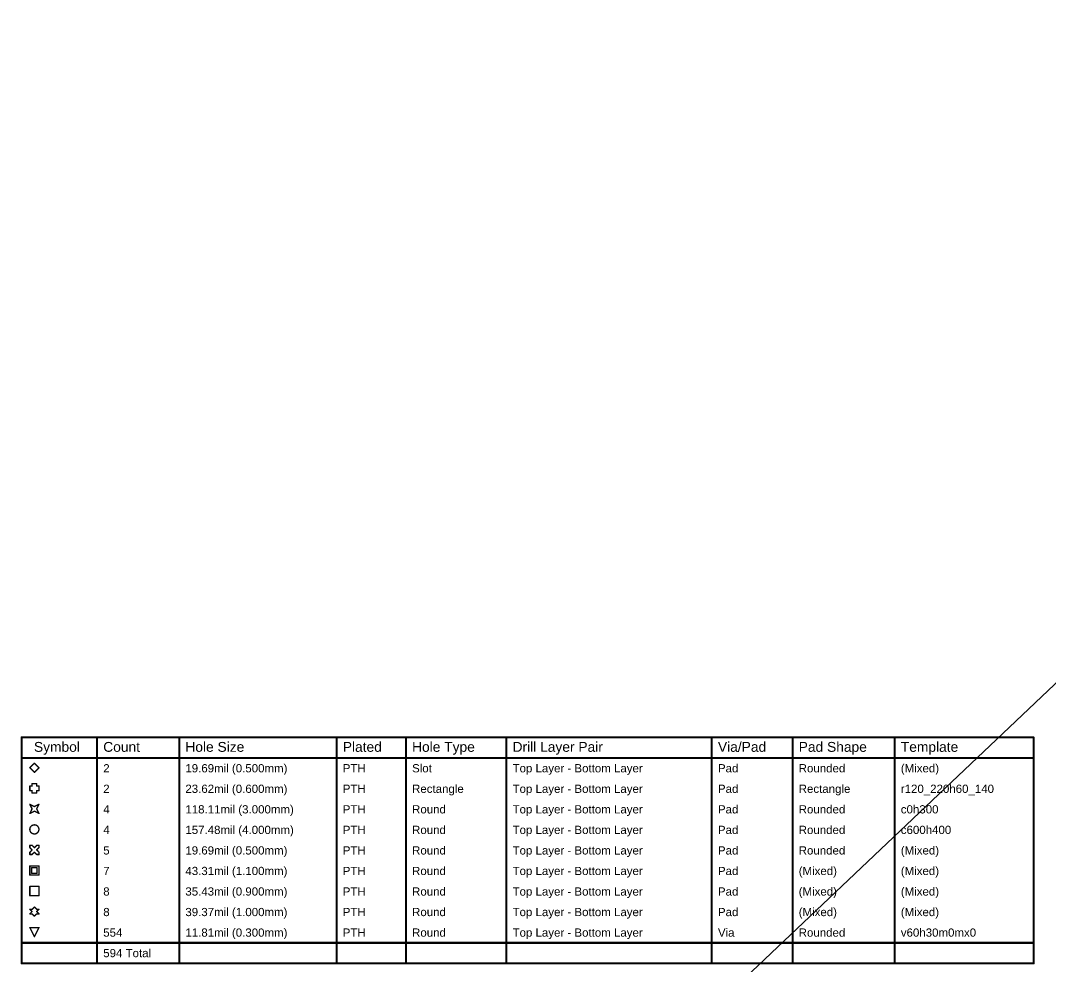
# Model space of a CAD drawing. Header units: inches. Extents: x 0 to 5359, y 0 to 5098.
# Drawn here: x 0.2 to 191.2, y 143.1 to 318.5 of the extents above; entities that cross this region are included whole.
import ezdxf

# ---------------------------------------------------------------- set-up
doc = ezdxf.new("R2010")
doc.units = ezdxf.units.IN
doc.layers.add('Drill Drawing', color=1, linetype='Continuous')
doc.layers.add('Top Solder', color=216, linetype='Continuous')
doc.styles.add('Arial', font='', dxfattribs={"height": 0.2})
doc.styles.get('Arial').set_extended_font_data('Arial')

# ---------------------------------------------------------------- blocks, each defined once
blk = doc.blocks.new('EC21EFA_512_STD_54')
at = {"layer": 'Top Solder'}
blk.add_line((-7.12, 8.02), (5006.16, -5275.81), dxfattribs=at)

msp = doc.modelspace()

# ---------------------------------------------------------------- linework, layer by layer
at = {"layer": 'Drill Drawing'}
for points in [[(0.39, 185.55, 0.381, 0.381, 0), (188.1, 185.55, 0.381, 0.381, 0)], [(0.39, 143.64, 0.381, 0.381, 0), (0.39, 185.55, 0.381, 0.381, 0)], [(14.38, 143.64, 0.381, 0.381, 0), (14.38, 185.55, 0.381, 0.381, 0)], [(29.62, 143.64, 0.381, 0.381, 0), (29.62, 185.55, 0.381, 0.381, 0)], [(58.82, 143.64, 0.381, 0.381, 0), (58.82, 185.55, 0.381, 0.381, 0)], [(71.67, 143.64, 0.381, 0.381, 0), (71.67, 185.55, 0.381, 0.381, 0)], [(90.31, 143.64, 0.381, 0.381, 0), (90.31, 185.55, 0.381, 0.381, 0)], [(128.4, 143.64, 0.381, 0.381, 0), (128.4, 185.55, 0.381, 0.381, 0)], [(143.38, 143.64, 0.381, 0.381, 0), (143.38, 185.55, 0.381, 0.381, 0)], [(162.32, 143.64, 0.381, 0.381, 0), (162.32, 185.55, 0.381, 0.381, 0)], [(188.1, 143.64, 0.381, 0.381, 0), (188.1, 185.55, 0.381, 0.381, 0)], [(0.39, 181.74, 0.381, 0.381, 0), (188.1, 181.74, 0.381, 0.381, 0)], [(1.91, 179.92, 0.254, 0.254, 0), (2.76, 180.76, 0.254, 0.254, 0)], [(1.91, 179.92, 0.254, 0.254, 0), (2.76, 179.07, 0.254, 0.254, 0)], [(2.76, 180.76, 0.254, 0.254, 0), (3.6, 179.92, 0.254, 0.254, 0)], [(2.76, 179.07, 0.254, 0.254, 0), (3.6, 179.92, 0.254, 0.254, 0)], [(1.91, 175.68, 0.254, 0.254, 0), (1.91, 176.53, 0.254, 0.254, 0)], [(1.91, 176.53, 0.254, 0.254, 0), (2.33, 176.53, 0.254, 0.254, 0)], [(1.91, 175.68, 0.254, 0.254, 0), (2.33, 175.68, 0.254, 0.254, 0)], [(2.33, 176.53, 0.254, 0.254, 0), (2.33, 176.95, 0.254, 0.254, 0)], [(2.33, 176.95, 0.254, 0.254, 0), (3.18, 176.95, 0.254, 0.254, 0)], [(2.33, 175.26, 0.254, 0.254, 0), (2.33, 175.68, 0.254, 0.254, 0)], [(3.18, 176.53, 0.254, 0.254, 0), (3.18, 176.95, 0.254, 0.254, 0)], [(3.18, 176.53, 0.254, 0.254, 0), (3.6, 176.53, 0.254, 0.254, 0)], [(3.18, 175.68, 0.254, 0.254, 0), (3.6, 175.68, 0.254, 0.254, 0)], [(3.18, 175.26, 0.254, 0.254, 0), (3.18, 175.68, 0.254, 0.254, 0)], [(3.6, 175.68, 0.254, 0.254, 0), (3.6, 176.53, 0.254, 0.254, 0)], [(2.33, 175.26, 0.254, 0.254, 0), (3.18, 175.26, 0.254, 0.254, 0)], [(1.91, 173.14, 0.254, 0.254, 0), (2.76, 172.72, 0.254, 0.254, 0)], [(1.91, 173.14, 0.254, 0.254, 0), (2.33, 172.3, 0.254, 0.254, 0)], [(1.91, 171.45, 0.254, 0.254, 0), (2.33, 172.3, 0.254, 0.254, 0)], [(1.91, 171.45, 0.254, 0.254, 0), (2.76, 171.87, 0.254, 0.254, 0)], [(2.76, 172.72, 0.254, 0.254, 0), (3.6, 173.14, 0.254, 0.254, 0)], [(2.76, 171.87, 0.254, 0.254, 0), (3.6, 171.45, 0.254, 0.254, 0)], [(3.18, 172.3, 0.254, 0.254, 0), (3.6, 173.14, 0.254, 0.254, 0)], [(3.18, 172.3, 0.254, 0.254, 0), (3.6, 171.45, 0.254, 0.254, 0)], [(1.91, 165.1, 0.254, 0.254, 0), (1.91, 165.52, 0.254, 0.254, 0)], [(1.91, 165.52, 0.254, 0.254, 0), (2.33, 165.52, 0.254, 0.254, 0)], [(1.91, 165.1, 0.254, 0.254, 0), (2.33, 164.68, 0.254, 0.254, 0)], [(1.91, 164.25, 0.254, 0.254, 0), (2.33, 164.68, 0.254, 0.254, 0)], [(1.91, 163.83, 0.254, 0.254, 0), (1.91, 164.25, 0.254, 0.254, 0)], [(2.33, 165.52, 0.254, 0.254, 0), (2.76, 165.1, 0.254, 0.254, 0)], [(2.33, 163.83, 0.254, 0.254, 0), (2.76, 164.25, 0.254, 0.254, 0)], [(2.76, 165.1, 0.254, 0.254, 0), (3.18, 165.52, 0.254, 0.254, 0)], [(2.76, 164.25, 0.254, 0.254, 0), (3.18, 163.83, 0.254, 0.254, 0)], [(3.18, 165.52, 0.254, 0.254, 0), (3.6, 165.52, 0.254, 0.254, 0)], [(3.18, 164.68, 0.254, 0.254, 0), (3.6, 165.1, 0.254, 0.254, 0)], [(3.18, 164.68, 0.254, 0.254, 0), (3.6, 164.25, 0.254, 0.254, 0)], [(3.6, 165.1, 0.254, 0.254, 0), (3.6, 165.52, 0.254, 0.254, 0)], [(3.6, 163.83, 0.254, 0.254, 0), (3.6, 164.25, 0.254, 0.254, 0)], [(1.91, 163.83, 0.254, 0.254, 0), (2.33, 163.83, 0.254, 0.254, 0)], [(3.18, 163.83, 0.254, 0.254, 0), (3.6, 163.83, 0.254, 0.254, 0)], [(1.91, 161.71, 0.254, 0.254, 0), (3.6, 161.71, 0.254, 0.254, 0)], [(1.91, 160.02, 0.254, 0.254, 0), (1.91, 161.71, 0.254, 0.254, 0)], [(2.25, 161.37, 0.254, 0.254, 0), (3.26, 161.37, 0.254, 0.254, 0)], [(2.25, 160.36, 0.254, 0.254, 0), (2.25, 161.37, 0.254, 0.254, 0)], [(2.25, 160.36, 0.254, 0.254, 0), (3.26, 160.36, 0.254, 0.254, 0)], [(3.26, 160.36, 0.254, 0.254, 0), (3.26, 161.37, 0.254, 0.254, 0)], [(3.6, 160.02, 0.254, 0.254, 0), (3.6, 161.71, 0.254, 0.254, 0)], [(1.91, 160.02, 0.254, 0.254, 0), (3.6, 160.02, 0.254, 0.254, 0)], [(1.91, 157.9, 0.254, 0.254, 0), (3.6, 157.9, 0.254, 0.254, 0)], [(1.91, 156.21, 0.254, 0.254, 0), (1.91, 157.9, 0.254, 0.254, 0)], [(3.6, 156.21, 0.254, 0.254, 0), (3.6, 157.9, 0.254, 0.254, 0)], [(1.91, 156.21, 0.254, 0.254, 0), (3.6, 156.21, 0.254, 0.254, 0)], [(1.91, 153.67, 0.254, 0.254, 0), (2.33, 153.25, 0.254, 0.254, 0)], [(1.91, 153.67, 0.254, 0.254, 0), (2.33, 153.67, 0.254, 0.254, 0)], [(1.91, 152.82, 0.254, 0.254, 0), (2.33, 153.25, 0.254, 0.254, 0)], [(1.91, 152.82, 0.254, 0.254, 0), (2.33, 152.82, 0.254, 0.254, 0)], [(2.33, 153.67, 0.254, 0.254, 0), (2.76, 154.09, 0.254, 0.254, 0)], [(2.33, 152.82, 0.254, 0.254, 0), (2.76, 152.4, 0.254, 0.254, 0)], [(2.76, 154.09, 0.254, 0.254, 0), (3.18, 153.67, 0.254, 0.254, 0)], [(2.76, 152.4, 0.254, 0.254, 0), (3.18, 152.82, 0.254, 0.254, 0)], [(3.18, 153.67, 0.254, 0.254, 0), (3.6, 153.67, 0.254, 0.254, 0)], [(3.18, 153.25, 0.254, 0.254, 0), (3.6, 153.67, 0.254, 0.254, 0)], [(3.18, 153.25, 0.254, 0.254, 0), (3.6, 152.82, 0.254, 0.254, 0)], [(3.18, 152.82, 0.254, 0.254, 0), (3.6, 152.82, 0.254, 0.254, 0)], [(1.91, 150.28, 0.254, 0.254, 0), (3.6, 150.28, 0.254, 0.254, 0)], [(1.91, 150.28, 0.254, 0.254, 0), (2.76, 148.59, 0.254, 0.254, 0)], [(2.76, 148.59, 0.254, 0.254, 0), (3.6, 150.28, 0.254, 0.254, 0)], [(0.39, 147.45, 0.381, 0.381, 0), (188.1, 147.45, 0.381, 0.381, 0)], [(0.39, 143.64, 0.381, 0.381, 0), (188.1, 143.64, 0.381, 0.381, 0)]]:
    msp.add_lwpolyline(points, format="xyseb", dxfattribs=at)
for points in [[(0.29, 185.55, 0.191, 0.191, 1), (0.49, 185.55, 0.191, 0.191, 1)], [(0.29, 185.55, 0.191, 0.191, 1), (0.49, 185.55, 0.191, 0.191, 1)], [(14.29, 185.55, 0.191, 0.191, 1), (14.48, 185.55, 0.191, 0.191, 1)], [(29.52, 185.55, 0.191, 0.191, 1), (29.71, 185.55, 0.191, 0.191, 1)], [(58.72, 185.55, 0.191, 0.191, 1), (58.92, 185.55, 0.191, 0.191, 1)], [(71.57, 185.55, 0.191, 0.191, 1), (71.76, 185.55, 0.191, 0.191, 1)], [(90.21, 185.55, 0.191, 0.191, 1), (90.4, 185.55, 0.191, 0.191, 1)], [(128.3, 185.55, 0.191, 0.191, 1), (128.49, 185.55, 0.191, 0.191, 1)], [(143.28, 185.55, 0.191, 0.191, 1), (143.47, 185.55, 0.191, 0.191, 1)], [(162.23, 185.55, 0.191, 0.191, 1), (162.42, 185.55, 0.191, 0.191, 1)], [(188, 185.55, 0.191, 0.191, 1), (188.19, 185.55, 0.191, 0.191, 1)], [(188, 185.55, 0.191, 0.191, 1), (188.19, 185.55, 0.191, 0.191, 1)], [(0.29, 181.74, 0.191, 0.191, 1), (0.49, 181.74, 0.191, 0.191, 1)], [(188, 181.74, 0.191, 0.191, 1), (188.19, 181.74, 0.191, 0.191, 1)], [(1.85, 179.92, 0.127, 0.127, 1), (1.97, 179.92, 0.127, 0.127, 1)], [(1.85, 179.92, 0.127, 0.127, 1), (1.97, 179.92, 0.127, 0.127, 1)], [(2.69, 180.76, 0.127, 0.127, 1), (2.82, 180.76, 0.127, 0.127, 1)], [(2.69, 180.76, 0.127, 0.127, 1), (2.82, 180.76, 0.127, 0.127, 1)], [(3.54, 179.92, 0.127, 0.127, 1), (3.67, 179.92, 0.127, 0.127, 1)], [(3.54, 179.92, 0.127, 0.127, 1), (3.67, 179.92, 0.127, 0.127, 1)], [(2.69, 179.07, 0.127, 0.127, 1), (2.82, 179.07, 0.127, 0.127, 1)], [(2.69, 179.07, 0.127, 0.127, 1), (2.82, 179.07, 0.127, 0.127, 1)], [(1.85, 176.53, 0.127, 0.127, 1), (1.97, 176.53, 0.127, 0.127, 1)], [(1.85, 176.53, 0.127, 0.127, 1), (1.97, 176.53, 0.127, 0.127, 1)], [(1.85, 175.68, 0.127, 0.127, 1), (1.97, 175.68, 0.127, 0.127, 1)], [(1.85, 175.68, 0.127, 0.127, 1), (1.97, 175.68, 0.127, 0.127, 1)], [(2.27, 176.95, 0.127, 0.127, 1), (2.4, 176.95, 0.127, 0.127, 1)], [(2.27, 176.95, 0.127, 0.127, 1), (2.4, 176.95, 0.127, 0.127, 1)], [(2.27, 176.53, 0.127, 0.127, 1), (2.4, 176.53, 0.127, 0.127, 1)], [(2.27, 176.53, 0.127, 0.127, 1), (2.4, 176.53, 0.127, 0.127, 1)], [(2.27, 175.68, 0.127, 0.127, 1), (2.4, 175.68, 0.127, 0.127, 1)], [(2.27, 175.68, 0.127, 0.127, 1), (2.4, 175.68, 0.127, 0.127, 1)], [(3.12, 176.95, 0.127, 0.127, 1), (3.24, 176.95, 0.127, 0.127, 1)], [(3.12, 176.95, 0.127, 0.127, 1), (3.24, 176.95, 0.127, 0.127, 1)], [(3.12, 176.53, 0.127, 0.127, 1), (3.24, 176.53, 0.127, 0.127, 1)], [(3.12, 176.53, 0.127, 0.127, 1), (3.24, 176.53, 0.127, 0.127, 1)], [(3.12, 175.68, 0.127, 0.127, 1), (3.24, 175.68, 0.127, 0.127, 1)], [(3.12, 175.68, 0.127, 0.127, 1), (3.24, 175.68, 0.127, 0.127, 1)], [(3.54, 176.53, 0.127, 0.127, 1), (3.67, 176.53, 0.127, 0.127, 1)], [(3.54, 176.53, 0.127, 0.127, 1), (3.67, 176.53, 0.127, 0.127, 1)], [(3.54, 175.68, 0.127, 0.127, 1), (3.67, 175.68, 0.127, 0.127, 1)], [(3.54, 175.68, 0.127, 0.127, 1), (3.67, 175.68, 0.127, 0.127, 1)], [(2.27, 175.26, 0.127, 0.127, 1), (2.4, 175.26, 0.127, 0.127, 1)], [(2.27, 175.26, 0.127, 0.127, 1), (2.4, 175.26, 0.127, 0.127, 1)], [(3.12, 175.26, 0.127, 0.127, 1), (3.24, 175.26, 0.127, 0.127, 1)], [(3.12, 175.26, 0.127, 0.127, 1), (3.24, 175.26, 0.127, 0.127, 1)], [(1.85, 173.14, 0.127, 0.127, 1), (1.97, 173.14, 0.127, 0.127, 1)], [(1.85, 173.14, 0.127, 0.127, 1), (1.97, 173.14, 0.127, 0.127, 1)], [(2.27, 172.3, 0.127, 0.127, 1), (2.4, 172.3, 0.127, 0.127, 1)], [(2.27, 172.3, 0.127, 0.127, 1), (2.4, 172.3, 0.127, 0.127, 1)], [(2.69, 172.72, 0.127, 0.127, 1), (2.82, 172.72, 0.127, 0.127, 1)], [(2.69, 172.72, 0.127, 0.127, 1), (2.82, 172.72, 0.127, 0.127, 1)], [(2.69, 171.87, 0.127, 0.127, 1), (2.82, 171.87, 0.127, 0.127, 1)], [(2.69, 171.87, 0.127, 0.127, 1), (2.82, 171.87, 0.127, 0.127, 1)], [(3.12, 172.3, 0.127, 0.127, 1), (3.24, 172.3, 0.127, 0.127, 1)], [(3.12, 172.3, 0.127, 0.127, 1), (3.24, 172.3, 0.127, 0.127, 1)], [(3.54, 173.14, 0.127, 0.127, 1), (3.67, 173.14, 0.127, 0.127, 1)], [(3.54, 173.14, 0.127, 0.127, 1), (3.67, 173.14, 0.127, 0.127, 1)], [(1.85, 171.45, 0.127, 0.127, 1), (1.97, 171.45, 0.127, 0.127, 1)], [(1.85, 171.45, 0.127, 0.127, 1), (1.97, 171.45, 0.127, 0.127, 1)], [(3.54, 171.45, 0.127, 0.127, 1), (3.67, 171.45, 0.127, 0.127, 1)], [(3.54, 171.45, 0.127, 0.127, 1), (3.67, 171.45, 0.127, 0.127, 1)], [(3.6, 168.49, 0.254, 0.254, 1), (1.91, 168.49, 0.254, 0.254, 1)], [(1.85, 168.49, 0.127, 0.127, 1), (1.97, 168.49, 0.127, 0.127, 1)], [(3.54, 168.49, 0.127, 0.127, 1), (3.67, 168.49, 0.127, 0.127, 1)], [(1.85, 165.52, 0.127, 0.127, 1), (1.97, 165.52, 0.127, 0.127, 1)], [(1.85, 165.52, 0.127, 0.127, 1), (1.97, 165.52, 0.127, 0.127, 1)], [(1.85, 165.1, 0.127, 0.127, 1), (1.97, 165.1, 0.127, 0.127, 1)], [(1.85, 165.1, 0.127, 0.127, 1), (1.97, 165.1, 0.127, 0.127, 1)], [(1.85, 164.25, 0.127, 0.127, 1), (1.97, 164.25, 0.127, 0.127, 1)], [(1.85, 164.25, 0.127, 0.127, 1), (1.97, 164.25, 0.127, 0.127, 1)], [(2.27, 165.52, 0.127, 0.127, 1), (2.4, 165.52, 0.127, 0.127, 1)], [(2.27, 165.52, 0.127, 0.127, 1), (2.4, 165.52, 0.127, 0.127, 1)], [(2.27, 164.68, 0.127, 0.127, 1), (2.4, 164.68, 0.127, 0.127, 1)], [(2.27, 164.68, 0.127, 0.127, 1), (2.4, 164.68, 0.127, 0.127, 1)], [(2.69, 165.1, 0.127, 0.127, 1), (2.82, 165.1, 0.127, 0.127, 1)], [(2.69, 165.1, 0.127, 0.127, 1), (2.82, 165.1, 0.127, 0.127, 1)], [(2.69, 164.25, 0.127, 0.127, 1), (2.82, 164.25, 0.127, 0.127, 1)], [(2.69, 164.25, 0.127, 0.127, 1), (2.82, 164.25, 0.127, 0.127, 1)], [(3.12, 165.52, 0.127, 0.127, 1), (3.24, 165.52, 0.127, 0.127, 1)], [(3.12, 165.52, 0.127, 0.127, 1), (3.24, 165.52, 0.127, 0.127, 1)], [(3.12, 164.68, 0.127, 0.127, 1), (3.24, 164.68, 0.127, 0.127, 1)], [(3.12, 164.68, 0.127, 0.127, 1), (3.24, 164.68, 0.127, 0.127, 1)], [(3.54, 165.52, 0.127, 0.127, 1), (3.67, 165.52, 0.127, 0.127, 1)], [(3.54, 165.52, 0.127, 0.127, 1), (3.67, 165.52, 0.127, 0.127, 1)], [(3.54, 165.1, 0.127, 0.127, 1), (3.67, 165.1, 0.127, 0.127, 1)], [(3.54, 165.1, 0.127, 0.127, 1), (3.67, 165.1, 0.127, 0.127, 1)], [(3.54, 164.25, 0.127, 0.127, 1), (3.67, 164.25, 0.127, 0.127, 1)], [(3.54, 164.25, 0.127, 0.127, 1), (3.67, 164.25, 0.127, 0.127, 1)], [(1.85, 163.83, 0.127, 0.127, 1), (1.97, 163.83, 0.127, 0.127, 1)], [(1.85, 163.83, 0.127, 0.127, 1), (1.97, 163.83, 0.127, 0.127, 1)], [(2.27, 163.83, 0.127, 0.127, 1), (2.4, 163.83, 0.127, 0.127, 1)], [(2.27, 163.83, 0.127, 0.127, 1), (2.4, 163.83, 0.127, 0.127, 1)], [(3.12, 163.83, 0.127, 0.127, 1), (3.24, 163.83, 0.127, 0.127, 1)], [(3.12, 163.83, 0.127, 0.127, 1), (3.24, 163.83, 0.127, 0.127, 1)], [(3.54, 163.83, 0.127, 0.127, 1), (3.67, 163.83, 0.127, 0.127, 1)], [(3.54, 163.83, 0.127, 0.127, 1), (3.67, 163.83, 0.127, 0.127, 1)], [(1.85, 161.71, 0.127, 0.127, 1), (1.97, 161.71, 0.127, 0.127, 1)], [(1.85, 161.71, 0.127, 0.127, 1), (1.97, 161.71, 0.127, 0.127, 1)], [(2.18, 161.37, 0.127, 0.127, 1), (2.31, 161.37, 0.127, 0.127, 1)], [(2.18, 161.37, 0.127, 0.127, 1), (2.31, 161.37, 0.127, 0.127, 1)], [(2.18, 160.36, 0.127, 0.127, 1), (2.31, 160.36, 0.127, 0.127, 1)], [(2.18, 160.36, 0.127, 0.127, 1), (2.31, 160.36, 0.127, 0.127, 1)], [(3.2, 161.37, 0.127, 0.127, 1), (3.33, 161.37, 0.127, 0.127, 1)], [(3.2, 161.37, 0.127, 0.127, 1), (3.33, 161.37, 0.127, 0.127, 1)], [(3.2, 160.36, 0.127, 0.127, 1), (3.33, 160.36, 0.127, 0.127, 1)], [(3.2, 160.36, 0.127, 0.127, 1), (3.33, 160.36, 0.127, 0.127, 1)], [(3.54, 161.71, 0.127, 0.127, 1), (3.67, 161.71, 0.127, 0.127, 1)], [(3.54, 161.71, 0.127, 0.127, 1), (3.67, 161.71, 0.127, 0.127, 1)], [(1.85, 160.02, 0.127, 0.127, 1), (1.97, 160.02, 0.127, 0.127, 1)], [(1.85, 160.02, 0.127, 0.127, 1), (1.97, 160.02, 0.127, 0.127, 1)], [(3.54, 160.02, 0.127, 0.127, 1), (3.67, 160.02, 0.127, 0.127, 1)], [(3.54, 160.02, 0.127, 0.127, 1), (3.67, 160.02, 0.127, 0.127, 1)], [(1.85, 157.9, 0.127, 0.127, 1), (1.97, 157.9, 0.127, 0.127, 1)], [(1.85, 157.9, 0.127, 0.127, 1), (1.97, 157.9, 0.127, 0.127, 1)], [(3.54, 157.9, 0.127, 0.127, 1), (3.67, 157.9, 0.127, 0.127, 1)], [(3.54, 157.9, 0.127, 0.127, 1), (3.67, 157.9, 0.127, 0.127, 1)], [(1.85, 156.21, 0.127, 0.127, 1), (1.97, 156.21, 0.127, 0.127, 1)], [(1.85, 156.21, 0.127, 0.127, 1), (1.97, 156.21, 0.127, 0.127, 1)], [(3.54, 156.21, 0.127, 0.127, 1), (3.67, 156.21, 0.127, 0.127, 1)], [(3.54, 156.21, 0.127, 0.127, 1), (3.67, 156.21, 0.127, 0.127, 1)], [(1.85, 153.67, 0.127, 0.127, 1), (1.97, 153.67, 0.127, 0.127, 1)], [(1.85, 153.67, 0.127, 0.127, 1), (1.97, 153.67, 0.127, 0.127, 1)], [(1.85, 152.82, 0.127, 0.127, 1), (1.97, 152.82, 0.127, 0.127, 1)], [(1.85, 152.82, 0.127, 0.127, 1), (1.97, 152.82, 0.127, 0.127, 1)], [(2.27, 153.67, 0.127, 0.127, 1), (2.4, 153.67, 0.127, 0.127, 1)], [(2.27, 153.67, 0.127, 0.127, 1), (2.4, 153.67, 0.127, 0.127, 1)], [(2.27, 153.25, 0.127, 0.127, 1), (2.4, 153.25, 0.127, 0.127, 1)], [(2.27, 153.25, 0.127, 0.127, 1), (2.4, 153.25, 0.127, 0.127, 1)], [(2.27, 152.82, 0.127, 0.127, 1), (2.4, 152.82, 0.127, 0.127, 1)], [(2.27, 152.82, 0.127, 0.127, 1), (2.4, 152.82, 0.127, 0.127, 1)], [(2.69, 154.09, 0.127, 0.127, 1), (2.82, 154.09, 0.127, 0.127, 1)], [(2.69, 154.09, 0.127, 0.127, 1), (2.82, 154.09, 0.127, 0.127, 1)], [(3.12, 153.67, 0.127, 0.127, 1), (3.24, 153.67, 0.127, 0.127, 1)], [(3.12, 153.67, 0.127, 0.127, 1), (3.24, 153.67, 0.127, 0.127, 1)], [(3.12, 153.25, 0.127, 0.127, 1), (3.24, 153.25, 0.127, 0.127, 1)], [(3.12, 153.25, 0.127, 0.127, 1), (3.24, 153.25, 0.127, 0.127, 1)], [(3.12, 152.82, 0.127, 0.127, 1), (3.24, 152.82, 0.127, 0.127, 1)], [(3.12, 152.82, 0.127, 0.127, 1), (3.24, 152.82, 0.127, 0.127, 1)], [(3.54, 153.67, 0.127, 0.127, 1), (3.67, 153.67, 0.127, 0.127, 1)], [(3.54, 153.67, 0.127, 0.127, 1), (3.67, 153.67, 0.127, 0.127, 1)], [(3.54, 152.82, 0.127, 0.127, 1), (3.67, 152.82, 0.127, 0.127, 1)], [(3.54, 152.82, 0.127, 0.127, 1), (3.67, 152.82, 0.127, 0.127, 1)], [(2.69, 152.4, 0.127, 0.127, 1), (2.82, 152.4, 0.127, 0.127, 1)], [(2.69, 152.4, 0.127, 0.127, 1), (2.82, 152.4, 0.127, 0.127, 1)], [(1.85, 150.28, 0.127, 0.127, 1), (1.97, 150.28, 0.127, 0.127, 1)], [(1.85, 150.28, 0.127, 0.127, 1), (1.97, 150.28, 0.127, 0.127, 1)], [(3.54, 150.28, 0.127, 0.127, 1), (3.67, 150.28, 0.127, 0.127, 1)], [(3.54, 150.28, 0.127, 0.127, 1), (3.67, 150.28, 0.127, 0.127, 1)], [(0.29, 147.45, 0.191, 0.191, 1), (0.49, 147.45, 0.191, 0.191, 1)], [(2.69, 148.59, 0.127, 0.127, 1), (2.82, 148.59, 0.127, 0.127, 1)], [(2.69, 148.59, 0.127, 0.127, 1), (2.82, 148.59, 0.127, 0.127, 1)], [(188, 147.45, 0.191, 0.191, 1), (188.19, 147.45, 0.191, 0.191, 1)], [(0.29, 143.64, 0.191, 0.191, 1), (0.49, 143.64, 0.191, 0.191, 1)], [(0.29, 143.64, 0.191, 0.191, 1), (0.49, 143.64, 0.191, 0.191, 1)], [(14.29, 143.64, 0.191, 0.191, 1), (14.48, 143.64, 0.191, 0.191, 1)], [(29.52, 143.64, 0.191, 0.191, 1), (29.71, 143.64, 0.191, 0.191, 1)], [(58.72, 143.64, 0.191, 0.191, 1), (58.92, 143.64, 0.191, 0.191, 1)], [(71.57, 143.64, 0.191, 0.191, 1), (71.76, 143.64, 0.191, 0.191, 1)], [(90.21, 143.64, 0.191, 0.191, 1), (90.4, 143.64, 0.191, 0.191, 1)], [(128.3, 143.64, 0.191, 0.191, 1), (128.49, 143.64, 0.191, 0.191, 1)], [(143.28, 143.64, 0.191, 0.191, 1), (143.47, 143.64, 0.191, 0.191, 1)], [(162.23, 143.64, 0.191, 0.191, 1), (162.42, 143.64, 0.191, 0.191, 1)], [(188, 143.64, 0.191, 0.191, 1), (188.19, 143.64, 0.191, 0.191, 1)], [(188, 143.64, 0.191, 0.191, 1), (188.19, 143.64, 0.191, 0.191, 1)]]:
    msp.add_lwpolyline(points, format="xyseb", close=True, dxfattribs=at)

# ---------------------------------------------------------------- block references
at = {"rotation": 90}
msp.add_blockref('EC21EFA_512_STD_54', (83.5, 92), dxfattribs=at)

# ---------------------------------------------------------------- texts
at = {"layer": 'Drill Drawing', "style": 'Arial'}
for s, height, p in [('Symbol', 1.829, (2.68, 182.88)), ('Count', 1.829, (15.53, 182.88)), ('Hole Size', 1.829, (30.76, 182.88)), ('Plated', 1.829, (59.96, 182.88)), ('Hole Type', 1.829, (72.81, 182.88)), ('Drill Layer Pair', 1.8288, (91.45, 182.88)), ('Via/Pad', 1.829, (129.54, 182.88)), ('Pad Shape', 1.829, (144.52, 182.88)), ('Template', 1.829, (163.46, 182.88)), ('2', 1.52, (15.53, 179.07)), ('19.69mil (0.500mm)', 1.524, (30.76, 179.07)), ('PTH', 1.524, (59.96, 179.07)), ('Slot', 1.524, (72.81, 179.07)), ('Top Layer - Bottom Layer', 1.524, (91.45, 179.07)), ('Pad', 1.524, (129.54, 179.07)), ('Rounded', 1.524, (144.52, 179.07)), ('(Mixed)', 1.524, (163.46, 179.07)), ('2', 1.52, (15.53, 175.26)), ('23.62mil (0.600mm)', 1.524, (30.76, 175.26)), ('PTH', 1.524, (59.96, 175.26)), ('Rectangle', 1.524, (72.81, 175.26)), ('Top Layer - Bottom Layer', 1.524, (91.45, 175.26)), ('Pad', 1.524, (129.54, 175.26)), ('Rectangle', 1.524, (144.52, 175.26)), ('r120_220h60_140', 1.524, (163.46, 175.26)), ('4', 1.52, (15.53, 171.45)), ('118.11mil (3.000mm)', 1.524, (30.76, 171.45)), ('PTH', 1.524, (59.96, 171.45)), ('Round', 1.524, (72.81, 171.45)), ('Top Layer - Bottom Layer', 1.524, (91.45, 171.45)), ('Pad', 1.524, (129.54, 171.45)), ('Rounded', 1.524, (144.52, 171.45)), ('c0h300', 1.524, (163.46, 171.45)), ('4', 1.52, (15.53, 167.64)), ('157.48mil (4.000mm)', 1.524, (30.76, 167.64)), ('PTH', 1.524, (59.96, 167.64)), ('Round', 1.524, (72.81, 167.64)), ('Top Layer - Bottom Layer', 1.524, (91.45, 167.64)), ('Pad', 1.524, (129.54, 167.64)), ('Rounded', 1.524, (144.52, 167.64)), ('c600h400', 1.524, (163.46, 167.64)), ('5', 1.52, (15.53, 163.83)), ('19.69mil (0.500mm)', 1.524, (30.76, 163.83)), ('PTH', 1.524, (59.96, 163.83)), ('Round', 1.524, (72.81, 163.83)), ('Top Layer - Bottom Layer', 1.524, (91.45, 163.83)), ('Pad', 1.524, (129.54, 163.83)), ('Rounded', 1.524, (144.52, 163.83)), ('(Mixed)', 1.524, (163.46, 163.83)), ('7', 1.52, (15.53, 160.02)), ('43.31mil (1.100mm)', 1.524, (30.76, 160.02)), ('PTH', 1.524, (59.96, 160.02)), ('Round', 1.524, (72.81, 160.02)), ('Top Layer - Bottom Layer', 1.524, (91.45, 160.02)), ('Pad', 1.524, (129.54, 160.02)), ('(Mixed)', 1.524, (144.52, 160.02)), ('(Mixed)', 1.524, (163.46, 160.02)), ('8', 1.52, (15.53, 156.21)), ('35.43mil (0.900mm)', 1.524, (30.76, 156.21)), ('PTH', 1.524, (59.96, 156.21)), ('Round', 1.524, (72.81, 156.21)), ('Top Layer - Bottom Layer', 1.524, (91.45, 156.21)), ('Pad', 1.524, (129.54, 156.21)), ('(Mixed)', 1.524, (144.52, 156.21)), ('(Mixed)', 1.524, (163.46, 156.21)), ('8', 1.52, (15.53, 152.4)), ('39.37mil (1.000mm)', 1.524, (30.76, 152.4)), ('PTH', 1.524, (59.96, 152.4)), ('Round', 1.524, (72.81, 152.4)), ('Top Layer - Bottom Layer', 1.524, (91.45, 152.4)), ('Pad', 1.524, (129.54, 152.4)), ('(Mixed)', 1.524, (144.52, 152.4)), ('(Mixed)', 1.524, (163.46, 152.4)), ('554', 1.524, (15.53, 148.59)), ('11.81mil (0.300mm)', 1.524, (30.76, 148.59)), ('PTH', 1.524, (59.96, 148.59)), ('Round', 1.524, (72.81, 148.59)), ('Top Layer - Bottom Layer', 1.524, (91.45, 148.59)), ('Via', 1.524, (129.54, 148.59)), ('Rounded', 1.524, (144.52, 148.59)), ('v60h30m0mx0', 1.524, (163.46, 148.59)), ('594 Total', 1.524, (15.53, 144.78))]:
    msp.add_text(s, height=height, dxfattribs=at).set_placement(p)

doc.saveas('drawing.dxf')
